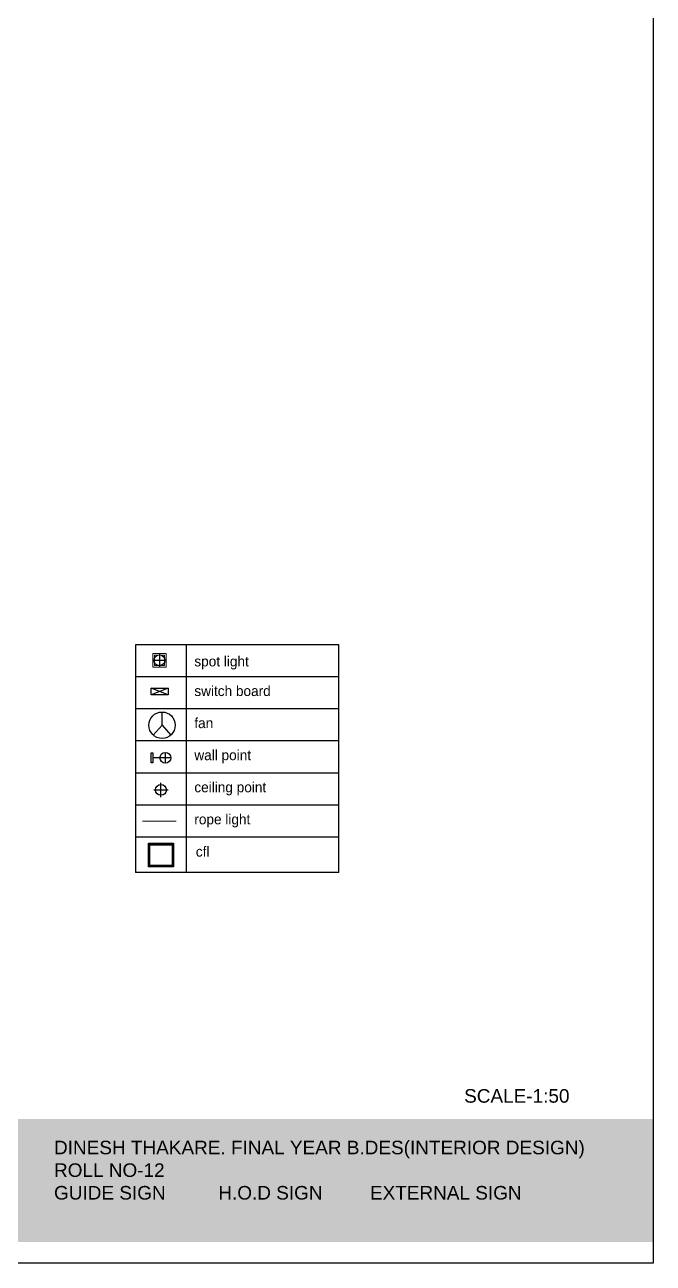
# Model space of a CAD drawing. Header units: millimetres. Extents: x 1521 to 3683, y 1649 to 3322.
# Drawn here: x 2039.28 to 2048.55, y 1649.44 to 1667.69 of the extents above; entities that cross this region are included whole.
import ezdxf

# ---------------------------------------------------------------- set-up
doc = ezdxf.new("R2010")
doc.units = ezdxf.units.MM
doc.header["$LTSCALE"] = 0.1
doc.layers.add('Ceiling', color=5, linetype='Continuous', lineweight=13)
doc.layers.add('TEXT', color=6, linetype='Continuous', lineweight=25)
doc.layers.add('electrical', color=1, linetype='Continuous')

# ---------------------------------------------------------------- blocks, each defined once
blk = doc.blocks.new('A$C3F6A36EA')
h = blk.add_hatch(color=10)
h.set_gradient(color1=(22, 110, 12), color2=(129, 189, 10), tint=0.46)
h.paths.add_polyline_path([(-44.213, -3.153), (-3.313, -3.153), (-3.313, -4.965), (-44.213, -4.965)])
at = {"color": 0}
blk.add_lwpolyline([(-44.213, 22.5), (-3.313, 22.5), (-3.313, -5.276), (-44.213, -5.276)], close=True, dxfattribs=at)
at = {"insert": (-12.145, -3.471), "char_height": 0.2, "width": 22.63115, "attachment_point": 1}
blk.add_mtext('{\\f@Arial Unicode MS|b0|i0|c0|p34;\\C255;\\c16777215;DINESH THAKARE. FINAL YEAR B.DES(INTERIOR DESIGN)\\PROLL NO-12 \\PGUIDE SIGN          H.O.D SIGN         EXTERNAL SIGN}', dxfattribs=at)

msp = doc.modelspace()

# ---------------------------------------------------------------- linework, layer by layer
at = {"color": 10}
for points in [[(2041.105, 1655.6279), (2041.474, 1655.6279), (2041.474, 1655.2829), (2041.105, 1655.2829)], [(2041.115, 1655.6179), (2041.464, 1655.6179), (2041.464, 1655.2929), (2041.115, 1655.2929)], [(2041.125, 1655.6079), (2041.454, 1655.6079), (2041.454, 1655.3029), (2041.125, 1655.3029)]]:
    msp.add_lwpolyline(points, close=True, dxfattribs=at)
at = {"layer": 'Ceiling'}
for p, q in [((2041.1672, 1658.2249), (2041.1672, 1658.4249)), ((2041.1672, 1658.4249), (2041.3672, 1658.4249)), ((2041.3672, 1658.2249), (2041.3672, 1658.4249)), ((2041.1922, 1658.2497), (2041.1922, 1658.3997)), ((2041.3422, 1658.3997), (2041.1922, 1658.3997)), ((2041.3422, 1658.2497), (2041.1922, 1658.2497)), ((2041.3422, 1658.2497), (2041.3422, 1658.3997)), ((2041.1672, 1658.2249), (2041.3672, 1658.2249)), ((2041.5127, 1655.956), (2041.0153, 1655.956))]:
    msp.add_line(p, q, dxfattribs=at)
at = {"layer": 'electrical'}
for p, q in [((2043.9129, 1658.5534), (2040.9129, 1658.5534)), ((2040.9129, 1658.5534), (2040.9129, 1655.1994)), ((2041.6597, 1658.5534), (2041.6597, 1655.1994)), ((2043.9129, 1655.1994), (2043.9129, 1658.5534)), ((2043.9129, 1658.0808), (2040.9129, 1658.0808)), ((2041.145, 1657.9132), (2041.395, 1657.9132)), ((2041.145, 1657.8155), (2041.145, 1657.9132)), ((2041.395, 1657.8155), (2041.145, 1657.9132)), ((2041.395, 1657.9132), (2041.145, 1657.8155)), ((2041.395, 1657.9132), (2041.395, 1657.8155)), ((2041.395, 1657.8155), (2041.145, 1657.8155)), ((2043.9129, 1657.6081), (2040.9129, 1657.6081)), ((2041.3047, 1657.3679), (2041.3047, 1657.5624)), ((2041.3047, 1657.3679), (2041.1756, 1657.2224)), ((2041.3047, 1657.3679), (2041.4338, 1657.2224)), ((2043.9129, 1657.1355), (2040.9129, 1657.1355)), ((2043.9129, 1656.6629), (2040.9129, 1656.6629)), ((2043.9129, 1656.1902), (2040.9129, 1656.1902)), ((2043.9129, 1655.7176), (2040.9129, 1655.7176)), ((2043.9129, 1655.1994), (2040.9129, 1655.1994))]:
    msp.add_line(p, q, dxfattribs=at)
at = {"layer": 'electrical', "ltscale": 0.0025}
for p, q in [((2041.2672, 1658.4298), (2041.2672, 1658.22)), ((2041.1623, 1658.3249), (2041.3721, 1658.3249)), ((2041.2672, 1658.3249), (2041.2672, 1658.3249)), ((2041.3541, 1656.8081), (2041.3541, 1656.9679)), ((2041.434, 1656.888), (2041.1693, 1656.888)), ((2041.1841, 1656.4149), (2041.3939, 1656.4149)), ((2041.289, 1656.31), (2041.289, 1656.5198)), ((2041.289, 1656.4149), (2041.289, 1656.4149))]:
    msp.add_line(p, q, dxfattribs=at)
msp.add_lwpolyline([(2041.1693, 1656.813), (2041.1443, 1656.813), (2041.1443, 1656.963), (2041.1693, 1656.963)], close=True, dxfattribs=at)
for centre in [(2041.2672, 1658.3249), (2041.3541, 1656.888), (2041.289, 1656.4149)]:
    msp.add_circle(centre, 0.0799, dxfattribs=at)
at = {"layer": 'electrical'}
msp.add_circle((2041.3047, 1657.3679), 0.1945, dxfattribs=at)

# ---------------------------------------------------------------- block references
at = {"color": 0}
msp.add_blockref('A$C3F6A36EA', (2051.8579, 1654.7171), dxfattribs=at)

# ---------------------------------------------------------------- texts
at = {"insert": (2045.7579, 1652.0065), "char_height": 0.2, "width": 33.946729, "attachment_point": 1}
msp.add_mtext('{\\f@Arial Unicode MS|b0|i0|c0|p34;SCALE-1:50}', dxfattribs=at)
at = {"layer": 'TEXT', "char_height": 0.15, "attachment_point": 1}
for s, insert, width in [('{\\fBankGothic Lt BT|b0|i0|c0|p34;spot light}', (2041.7811, 1658.3842), 1.809448), ('{\\fBankGothic Lt BT|b0|i0|c0|p34;switch board}', (2041.7811, 1657.9478), 2.245393), ('{\\fBankGothic Lt BT|b0|i0|c0|p34;fan}', (2041.7811, 1657.4752), 2.245393), ('{\\fBankGothic Lt BT|b0|i0|c0|p34;wall point}', (2041.7811, 1657.0026), 2.245393), ('{\\fBankGothic Lt BT|b0|i0|c0|p34;ceiling point}', (2041.7811, 1656.5299), 2.245393), ('{\\fBankGothic Lt BT|b0|i0|c0|p34;rope light}', (2041.7811, 1656.0573), 2.245393), ('{\\fBankGothic Lt BT|b0|i0|c0|p34;cfl }', (2041.8033, 1655.5809), 2.245393)]:
    msp.add_mtext(s, dxfattribs=dict(at, insert=insert, width=width))

doc.saveas('drawing.dxf')
